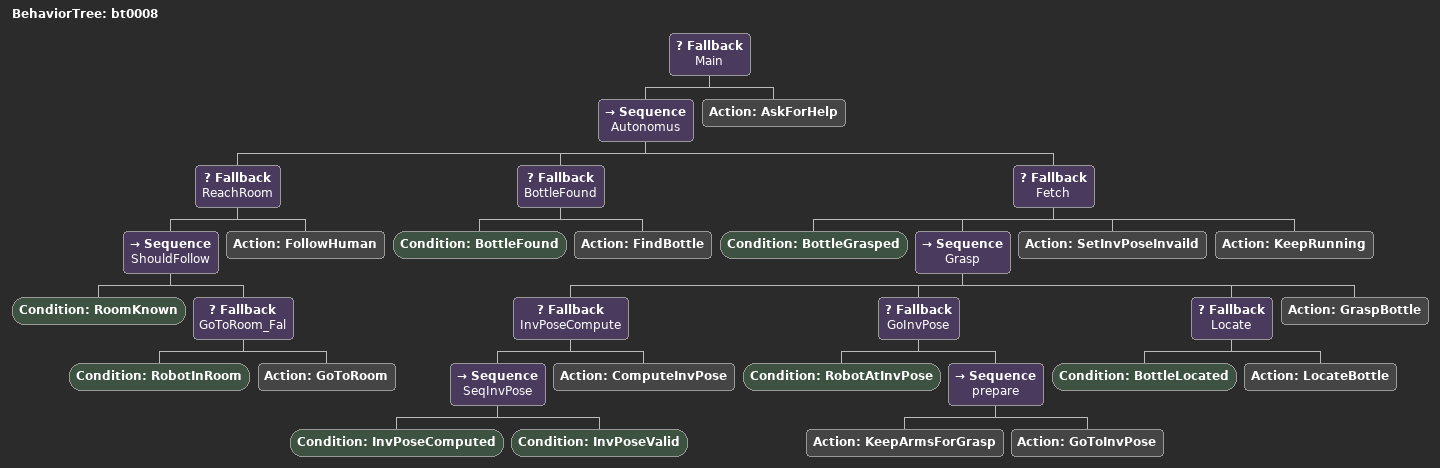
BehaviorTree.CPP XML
<root main_tree_to_execute="bt0008">
    <BehaviorTree ID="bt0008">
        <Fallback name="Main">
            <Sequence name="Autonomus">
                <Fallback name="ReachRoom">
                    <Sequence name="ShouldFollow">
                        <Condition ID="RoomKnown"/>
                        <Fallback name="GoToRoom_Fal">
                            <Condition ID="RobotInRoom"/>
                            <Action ID="GoToRoom"/>
                        </Fallback>
                    </Sequence>
                    <Action ID="FollowHuman"/>
                </Fallback>
                <Fallback name="BottleFound">
                    <Condition ID="BottleFound"/>
                    <Action ID="FindBottle"/>
                </Fallback>
                <Fallback name="Fetch">
                    <Condition ID="BottleGrasped"/>
                    <Sequence name="Grasp">
                        <Fallback name="InvPoseCompute">
                            <Sequence name="SeqInvPose">
                                <Condition ID="InvPoseComputed"/>
                                <Condition ID="InvPoseValid"/>
                            </Sequence>
                            <Action ID="ComputeInvPose"/>
                        </Fallback>
                        <Fallback name="GoInvPose">
                            <Condition ID="RobotAtInvPose"/>
                            <Sequence name="prepare">
                                <Action ID="KeepArmsForGrasp"/>
                                <Action ID="GoToInvPose"/>
                            </Sequence>
                        </Fallback>
                        <Fallback name="Locate">
                            <Condition ID="BottleLocated"/>
                            <Action ID="LocateBottle"/>
                        </Fallback>
                        <Action ID="GraspBottle"/>
                    </Sequence>
                    <Action ID="SetInvPoseInvaild"/>
                    <Action ID="KeepRunning"/>
                </Fallback>
            </Sequence>
            <Action ID="AskForHelp"/>
        </Fallback>
    </BehaviorTree>
</root>
